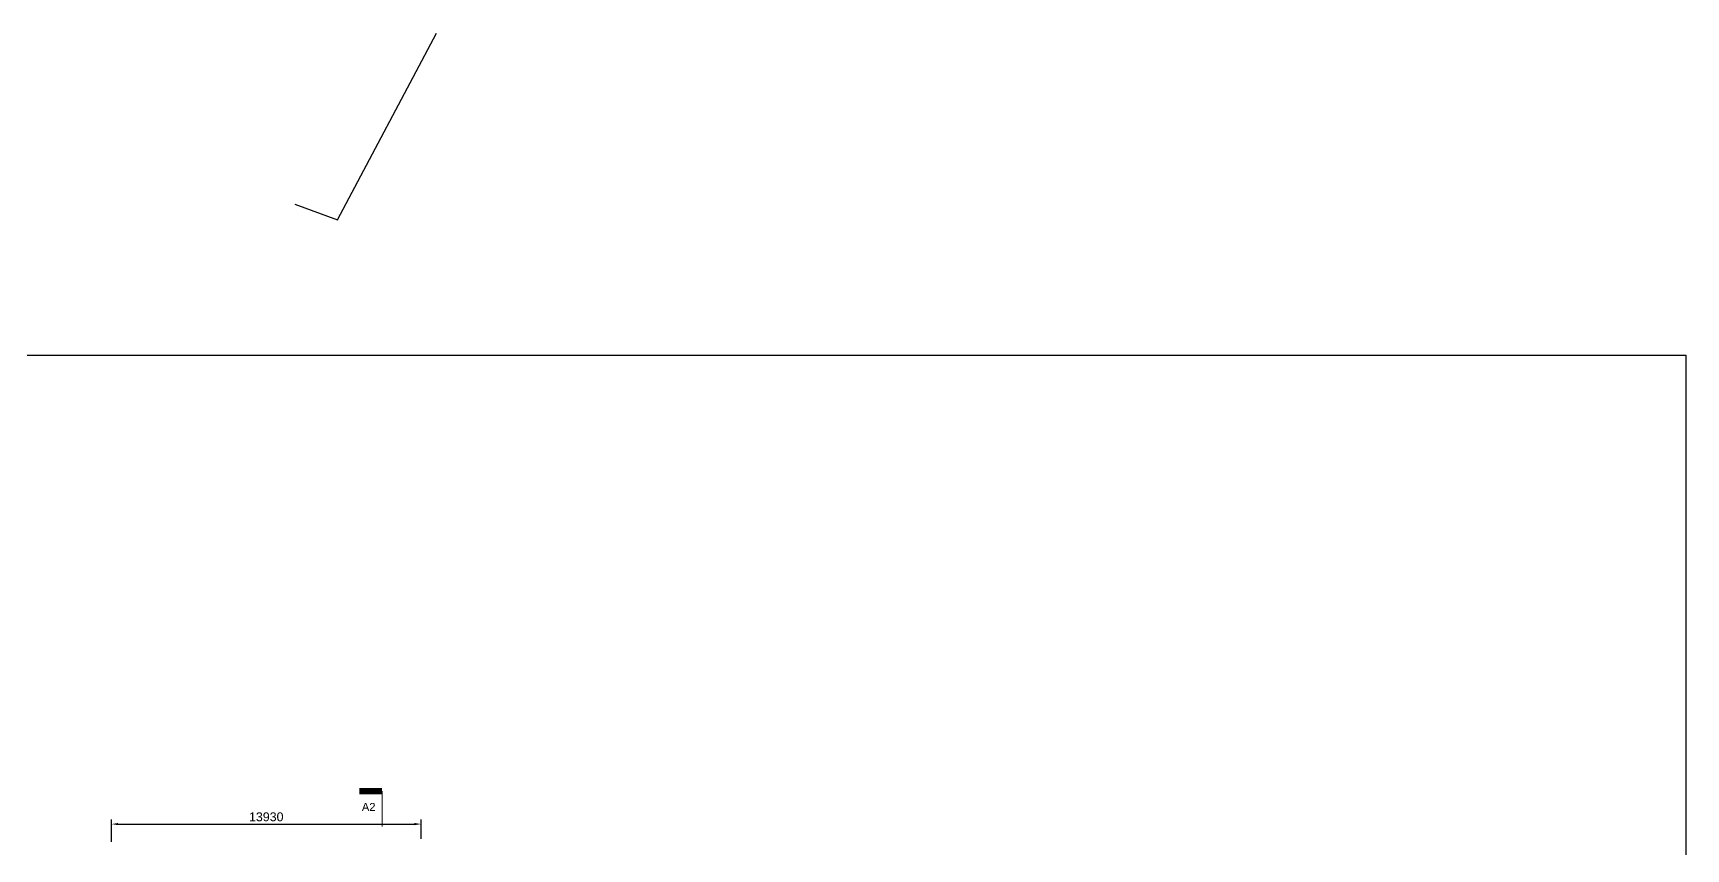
# Model space of a CAD drawing. Header units: millimetres. Extents: x 1231188 to 3899118, y -5478610 to -489530.
# Drawn here: x 2903229 to 2977606, y -3085733 to -3049026 of the extents above; entities that cross this region are included whole.
import ezdxf

# ---------------------------------------------------------------- set-up
doc = ezdxf.new("R2010")
doc.units = ezdxf.units.MM
doc.header["$LTSCALE"] = 25
doc.header["$MEASUREMENT"] = 0
doc.header["$PDMODE"] = 3
doc.layers.get('Defpoints').update_dxf_attribs({"color": 230, "lineweight": 9})
doc.layers.add('DIM', color=8, linetype='Continuous', lineweight=13)
doc.layers.add('text', color=7, linetype='Continuous', lineweight=18)
doc.layers.add('Reinf', color=1, linetype='Continuous')
doc.styles.add('ARIAL', font='arial.ttf', dxfattribs={"height": 400})
doc.styles.get("Standard").update_dxf_attribs({"font": 'swissl.ttf'})
doc.dimstyles.new('dim-50', dxfattribs={"dimtxt": 200, "dimasz": 200, "dimexe": 20, "dimexo": 20, "dimgap": 0.09, "dimtad": 0, "dimdec": 0, "dimzin": 0, "dimdsep": 46, "dimtxsty": 'Standard', "dimcen": 0.09, "dimclrd": 5, "dimclrt": 5, "dimazin": 0, "dimtfac": 1, "dimtdec": 0, "dimtofl": 0, "dimtmove": 0, "dimatfit": 3, "dimfxl": 1, "dimtolj": 1, "dimtzin": 0, "dimarcsym": 0})

# ---------------------------------------------------------------- blocks, each defined once
blk = doc.blocks.new('*D719')
at = {"layer": 'Defpoints', "color": 0, "lineweight": -2, "ltscale": 150, "transparency": 16777216}
for p in [(2920687, -3084615), (2906757, -3085618, 46691), (2920687, -3085481, 46692)]:
    blk.add_point(p, dxfattribs=at)
at = {"layer": 'DIM', "color": 0, "lineweight": -2, "ltscale": 150, "transparency": 16777216}
for p, q in [((2906757, -3085418), (2906757, -3084415)), ((2920687, -3085281), (2920687, -3084415))]:
    blk.add_line(p, q, dxfattribs=at)
at = {"layer": 'DIM', "color": 5, "lineweight": -2, "ltscale": 150, "transparency": 16777216}
blk.add_line((2907057, -3084615), (2920387, -3084615), dxfattribs=at)
for points in [[(2907057, -3084565), (2907057, -3084665), (2906757, -3084615)], [(2920387, -3084565), (2920387, -3084665), (2920687, -3084615)]]:
    blk.add_solid(points, dxfattribs=at)
at = {"layer": 'DIM', "color": 2, "ltscale": 150, "transparency": 16777216, "insert": (2913722, -3084290), "char_height": 400, "attachment_point": 5, "style": 'ARIAL'}
blk.add_mtext('\\A1;13930', dxfattribs=at)
blk = doc.blocks.new('SEC')
at = {"layer": 'text', "color": 6, "linetype": 'ByBlock', "ltscale": 100}
blk.add_lwpolyline([(-799, 0), (0, 0)], dxfattribs=at)
blk.add_lwpolyline([(0, 0, 140, 140, 0), (0, -514, 0, 0, 0)], format="xyseb", dxfattribs=at)

msp = doc.modelspace()

# ---------------------------------------------------------------- linework, layer by layer
at = {"layer": 'Defpoints', "color": 5, "lineweight": -2, "ltscale": 100}
msp.add_lwpolyline([(2915011.75, -3056720.75), (2916933.25, -3057428.25), (2921386.75, -3049025.75)], dxfattribs=at)
at = {"layer": 'Defpoints', "lineweight": -2, "ltscale": 100}
msp.add_lwpolyline([(2838621, -3063520), (2977606.5, -3063520), (2977606.5, -3145597), (2838621, -3145597)], close=True, dxfattribs=at)

# ---------------------------------------------------------------- block references
at = {"layer": 'Reinf', "xscale": -2, "yscale": 2, "zscale": 2, "rotation": 270}
msp.add_blockref('SEC', (2918938.25942, -3083132), dxfattribs=at)

# ---------------------------------------------------------------- texts
at = {"layer": 'text'}
msp.add_text('A2', height=360, dxfattribs=at).set_placement((2918024.82438, -3084024.05567, -112875.92815))

# ---------------------------------------------------------------- dimensions: what is measured, and where the dimension line sits
at = {"layer": 'DIM', "ltscale": 150}
dim = msp.add_linear_dim(base=(2920687.25447, -3084614.55974, 42551.63229), p1=(2906757.25539, -3085618.00158, 89242.42045), p2=(2920687.25447, -3085480.66667, 89243.42044), dimstyle='dim-50', override={"dimtxt": 300, "dimasz": 300, "dimexe": 200, "dimexo": 200, "dimgap": 120, "dimtad": 1, "dimtxsty": 'ARIAL', "dimclrt": 2}, dxfattribs=at)
dim.commit()
dim.dimension.update_dxf_attribs({"geometry": '*D719', "text_midpoint": (2913722.25493, -3084290.19412, 42551.63229)})

doc.saveas('drawing.dxf')
